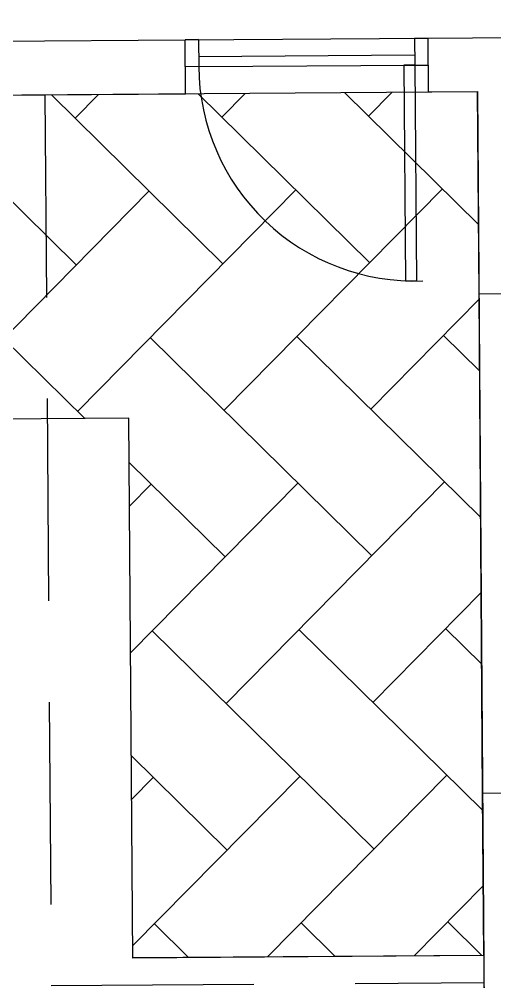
# Model space of a CAD drawing. Header units: feet. Extents: x 919634 to 928945, y 707022 to 708026.
# Drawn here: x 921015.2 to 921021.07, y 707492.02 to 707503.91 of the extents above; entities that cross this region are included whole.
import ezdxf

# ---------------------------------------------------------------- set-up
doc = ezdxf.new("R2010")
doc.units = ezdxf.units.FT
doc.header["$LTSCALE"] = 20
doc.header["$MEASUREMENT"] = 0
doc.linetypes.add('Site Plan$0$HIDDEN2', pattern=[0.1875, 0.125, -0.0625])
for name, color, linetype in [('-u-site-xref', 7, 'Continuous'), ('Site Plan$0$-u-site-bldg_interior', 252, 'Continuous'), ('Site Plan$0$SP-BLDG-ROOF ABOVE', 4, 'Site Plan$0$HIDDEN2'), ('Site Plan$0$SP-LOT PAVERS', 254, 'Continuous')]:
    doc.layers.add(name, color=color, linetype=linetype)
doc.layers.add('Site Plan$0$SP-SIDEWALK', color=2, linetype='Continuous', lineweight=25)
doc.layers.add('SP-BUILDING-FOOTPRINT', color=1, linetype='Continuous', lineweight=25)
doc.layers.get('-u-site-xref').off()

# ---------------------------------------------------------------- blocks, each defined once
blk = doc.blocks.new('Site Plan$0$DR1H902')
for p, q in [((-0.5, 0), (-0.5, 1)), ((-0.5, 1.000000000000057), (-0.4500000000000455, 1.000000000000057)), ((-0.4500000000000455, 0), (-0.4500000000000455, 1)), ((-0.5, -5.684341886080801e-14), (-0.4500000000000455, -5.684341886080801e-14))]:
    blk.add_line(p, q)
blk.add_arc((-0.5, 0), 1, 0, 91.70698490235472)
blk = doc.blocks.new('Site Plan')
at = {"layer": 'Site Plan$0$SP-LOT PAVERS'}
h = blk.add_hatch(dxfattribs=at)
h.set_pattern_fill('AR-HBONE', color=256, scale=0.32, angle=-89.58178215075662)
h.set_pattern_definition([(315.4182178492434, (0, 0), (1.810145136983853, 0.01321298806884015), [3.84, -1.28]), (45.41821784924338, (0.9116790626081567, -0.8984660745381309), (1.810145136983853, 0.01321298806884), [3.84, -1.28])])
h.paths.add_polyline_path([(921020.854125401, 707503.0147266962), (921000.6046263237, 707502.8722733271), (921000.5331806955, 707512.8698770296), (920988.4501140695, 707512.7835283038), (920988.5783173105, 707493.7837151049), (921008.5778073021, 707493.9267641254), (921008.5440285439, 707498.9266509638), (921016.5494870823, 707498.9838601747), (921016.5971115702, 707492.3196209966), (921020.9303342579, 707492.3505873991)])
at = {"layer": 'Site Plan$0$-u-site-bldg_interior'}
for p, q in [((921017.2426814899, 707503.6576957129, -4.494951748557728e-06), (921020.2429273158, 707503.6792977218, -4.494937187141916e-06)), ((921020.0762648934, 707503.6781067062, -4.494937996022268e-06), (921020.2429273045, 707503.6792977217, -4.494937187141971e-06)), ((921020.0762648934, 707503.6781067062, -4.494937996022268e-06), (921020.0786469243, 707503.3447818842, -4.494937996022269e-06)), ((921020.2429273045, 707503.6792977217, -4.494937187141971e-06), (921021.5159948497, 707503.688395413, -4.494931008428681e-06)), ((921020.2476913665, 707503.0126480776, -4.494937187141972e-06), (921020.2429273045, 707503.6792977217, -4.494937187141971e-06)), ((921001.266511906, 707503.543687033, -4.495029287384762e-06), (921017.242680325, 707503.6578571309, -4.494951748557783e-06)), ((921017.4093415827, 707503.6592095643, -4.494950939677485e-06), (921017.2426791715, 707503.6580185489, -4.494951748557783e-06)), ((921017.2474455404, 707502.9910460686, -4.494951748557786e-06), (921017.242680325, 707503.6578571309, -4.494951748557783e-06)), ((921017.4093427362, 707503.6590481463, -4.494950939677485e-06), (921017.4117259207, 707503.3255619061, -4.494950939677487e-06)), ((921017.4108326591, 707503.4505587146, -4.494950939677486e-06), (921020.0777536628, 707503.4697786925, -4.494937996022269e-06)), ((921017.4117259207, 707503.3255619061, -4.494950939677487e-06), (921017.2450635094, 707503.3243708906, -4.494951748557784e-06)), ((921017.4117259207, 707503.3255619061, -4.494950939677487e-06), (921020.0786469243, 707503.3447818842, -4.494937996022269e-06)), ((921020.0786469243, 707503.3447818842, -4.494937996022269e-06), (921020.2453093354, 707503.3459728997, -4.494937187141971e-06)), ((921000.6046263238, 707502.8722733269, -4.495032522905951e-06), (921017.247444387, 707502.9912074867, -4.494951748557785e-06)), ((921020.2476913665, 707503.0126480776, -4.494937187141972e-06), (921020.8541092675, 707503.0169817066, -4.494934243949871e-06)), ((921020.8719744995, 707500.5170455409, -4.494934243949879e-06), (921020.8541092675, 707503.0169817066, -4.494934243949871e-06)), ((921021.5386241167, 707500.5218096027, -4.494931008428822e-06), (921020.8719745268, 707500.5170455411, -4.494934243949746e-06)), ((921020.916042045, 707494.3505363315, -4.494934243950029e-06), (921020.8719745268, 707500.5170455411, -4.494934243949746e-06)), ((921021.5826916891, 707494.3553003934, -4.494931008428842e-06), (921020.916042045, 707494.3505363315, -4.494934243950029e-06)), ((921020.9303342579, 707492.3505873991, -4.494934243949903e-06), (921020.9160420722, 707494.3505363317, -4.494934243949897e-06))]:
    blk.add_line(p, q, dxfattribs=at)
at = {"layer": 'Site Plan$0$-u-site-bldg_interior', "elevation": -4.494896049000191e-06}
blk.add_lwpolyline([(921020.9304277729, 707492.350588271), (921020.9328098039, 707492.0172634489), (921020.9351918348, 707491.6839386269), (921028.8048185668, 707491.740308301)], dxfattribs=at)
at = {"layer": 'Site Plan$0$SP-BLDG-ROOF ABOVE', "elevation": -4.494934243496031e-06}
blk.add_lwpolyline([(921015.5134522811, 707502.9765585219), (921015.5920593048, 707491.9768390367), (921020.9328259389, 707492.0150056254)], dxfattribs=at)
at = {"layer": 'Site Plan$0$SP-SIDEWALK'}
for p, q in [((921016.5494870824, 707498.9838601747, -4.494955274837604e-06), (921008.5421688267, 707498.9266376739, -4.494994137601723e-06)), ((921016.5971277052, 707492.3173631731, -4.494955274837625e-06), (921016.5494870824, 707498.9838601747, -4.494955274837604e-06)), ((921020.9303342579, 707492.3505873991, -4.494934243949903e-06), (921016.5971115702, 707492.3196209966, -4.494955274837625e-06)), ((921020.9303342579, 707492.3505873991, -4.494934243949903e-06), (921016.5971115702, 707492.3196209966, -4.494955274837625e-06)), ((921020.9303503929, 707492.3483295755, -4.49493424805399e-06), (921016.5971277053, 707492.3173631731, -4.494955278941711e-06)), ((921020.9303503929, 707492.3483295755, -4.494934243949903e-06), (921016.5971277052, 707492.3173631731, -4.494955274837625e-06))]:
    blk.add_line(p, q, dxfattribs=at)
at = {"layer": 'Site Plan$0$-u-site-bldg_interior', "extrusion": (4.8531578597258e-12, 3.468200526524245e-14, -1), "xscale": -2.666990255305792, "yscale": 2.666990255305792, "zscale": -7.111974014148773, "rotation": 179.5905555553778}
blk.add_blockref('Site Plan$0$DR1H902', (-921018.7451858456, 707503.3352526042, 8.989331464401768e-06), dxfattribs=at)

msp = doc.modelspace()

# ---------------------------------------------------------------- block references
at = {"layer": '-u-site-xref'}
msp.add_blockref('Site Plan', (0, 0), dxfattribs=at)

# ---------------------------------------------------------------- next in the draw order: linework, layer by layer
at = {"layer": 'SP-BUILDING-FOOTPRINT', "elevation": -4.494696469652872e-06}
msp.add_lwpolyline([(921068.9954748232, 707482.3605910403), (921068.9216326779, 707492.6935466339), (921065.9217101187, 707492.6721081575), (921065.8431022589, 707503.6718272815), (921063.8431067647, 707503.657534763), (921063.7692638034, 707513.990604536), (921065.7692134107, 707514.0048967265), (921065.6763080771, 707527.0046288157), (921069.6762109367, 707527.0332132226), (921069.6071324977, 707536.6995689133), (921063.6072807055, 707536.6566923205), (921063.6072666807, 707536.6586548549), (921031.4414390904, 707536.4270047678), (921031.5224281426, 707525.0939608159), (921011.272941021, 707524.949138153), (921011.3491662946, 707514.2827438471), (921000.523636814, 707514.2053813456), (921000.6046263239, 707502.8722733271), (921020.8541092675, 707503.0169817066), (921020.9351918348, 707491.6839386269)], dxfattribs=at)

doc.saveas('drawing.dxf')
